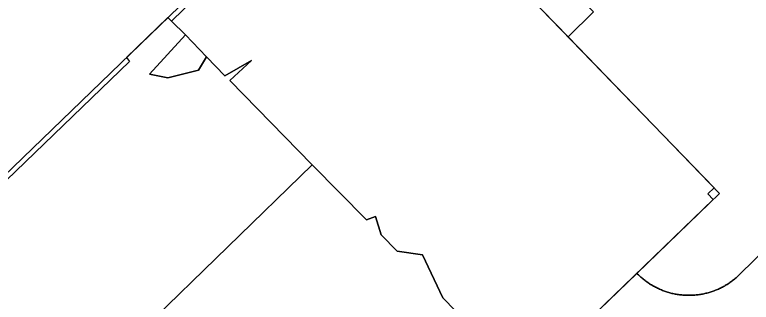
# Model space of a CAD drawing. Header units: metres. Extents: x -127 to 442, y -186 to 462.
# Drawn here: x 61.92 to 106.96, y 42.69 to 60.26 of the extents above; entities that cross this region are included whole.
import ezdxf

# ---------------------------------------------------------------- set-up
doc = ezdxf.new("R2010")
doc.units = ezdxf.units.M

msp = doc.modelspace()

# ---------------------------------------------------------------- linework, layer by layer
at = {"layer": 'building_2', "color": 1}
for points in [[(104.297, 49.312), (104.68, 49.688), (83.508, 71.562), (71.508, 59.875), (72.352, 59.031), (73.648, 57.688), (74.773, 56.531), (76.391, 57.469), (75.078, 56.25), (80.109, 51.094), (83.438, 47.719), (83.984, 47.938), (84.32, 46.812), (85.305, 45.812), (86.844, 45.594), (88.094, 42.969), (89.672, 41.344), (89.781, 41.25), (93.445, 38.812), (92.781, 38.188), (93.102, 37.844), (104.633, 48.969), (104.297, 49.312)], [(75.078, 56.25), (76.391, 57.469), (74.773, 56.531), (73.648, 57.688), (73.164, 56.875), (71.281, 56.406), (70.164, 56.625), (72.352, 59.031), (71.508, 59.875), (71.281, 60.094), (68.742, 57.656), (68.93, 57.406), (45.734, 35.062), (54.297, 26.031), (80.109, 51.094), (75.078, 56.25)], [(71.281, 56.406), (73.164, 56.875), (73.648, 57.688), (72.352, 59.031), (70.164, 56.625), (71.281, 56.406)], [(63.633, 15.781), (89.672, 41.344), (88.094, 42.969), (86.844, 45.594), (85.305, 45.812), (84.32, 46.812), (83.984, 47.938), (83.438, 47.719), (80.109, 51.094), (54.297, 26.031), (44.758, 16.781), (54.477, 6.781), (63.633, 15.781)]]:
    msp.add_lwpolyline(points, close=True, dxfattribs=at)
at = {"layer": 'terrain_0', "color": 8}
for points in [[(77.604, 75.143), (80.877, 71.511), (80.026, 70.676), (74.609, 76.346), (72.524, 74.26), (69.615, 71.453), (70.73, 70.297), (45.166, 45.402), (43.975, 46.648), (39.285, 41.995), (45.701, 35.414), (50.421, 39.969), (83.34, 71.749), (83.479, 71.606), (85.258, 73.236), (92.945, 65.205), (95.207, 67.401), (96.45, 66.121), (97.39, 67.042), (96.148, 68.33), (98.67, 70.762), (88.224, 84.474), (77.604, 75.143)], [(95.757, 62.052), (94.165, 63.71), (92.602, 62.171), (95.758, 58.909), (97.315, 60.43), (95.757, 62.052)]]:
    msp.add_lwpolyline(points, close=True, dxfattribs=at)
msp.add_lwpolyline([(97.315, 60.43), (95.758, 58.909), (105.019, 49.329), (99.96, 44.456), (99.96, 44.456), (100.007, 44.408), (100.056, 44.361), (100.105, 44.314), (100.154, 44.268), (100.205, 44.223), (100.256, 44.178), (100.307, 44.135), (100.36, 44.092), (100.413, 44.05), (100.466, 44.009), (100.52, 43.969), (100.575, 43.929), (100.631, 43.89), (100.687, 43.853), (100.743, 43.816), (100.801, 43.779), (100.858, 43.744), (100.916, 43.71), (100.975, 43.676), (101.034, 43.644), (101.094, 43.612), (101.154, 43.582), (101.215, 43.552), (101.276, 43.523), (101.338, 43.495), (101.4, 43.468), (101.462, 43.442), (101.525, 43.417), (101.588, 43.393), (101.652, 43.369), (101.715, 43.347), (101.78, 43.326), (101.844, 43.306), (101.909, 43.286), (101.974, 43.268), (102.039, 43.251), (102.105, 43.234), (102.171, 43.219), (102.237, 43.205), (102.303, 43.192), (102.37, 43.179), (102.436, 43.168), (102.503, 43.158), (102.57, 43.149), (102.637, 43.14), (102.704, 43.133), (102.772, 43.127), (102.839, 43.122), (102.907, 43.118), (102.974, 43.115), (103.042, 43.113), (103.109, 43.112), (103.177, 43.112), (103.244, 43.113), (103.312, 43.115), (103.38, 43.118), (103.447, 43.122), (103.514, 43.127), (103.582, 43.133), (103.649, 43.141), (103.716, 43.149), (103.783, 43.158), (103.85, 43.168), (103.917, 43.18), (103.983, 43.192), (104.049, 43.205), (104.115, 43.22), (104.181, 43.235), (104.247, 43.251), (104.312, 43.269), (104.377, 43.287), (104.442, 43.306), (104.507, 43.327), (104.571, 43.348), (104.635, 43.37), (104.698, 43.393), (104.761, 43.418), (104.824, 43.443), (104.886, 43.469), (104.948, 43.496), (105.01, 43.524), (105.071, 43.553), (105.132, 43.583), (105.192, 43.613), (105.251, 43.645), (105.311, 43.678), (105.369, 43.711), (105.428, 43.745), (105.485, 43.781), (105.542, 43.817), (105.599, 43.854), (105.655, 43.892), (105.71, 43.93), (105.765, 43.97), (105.819, 44.01), (105.873, 44.052), (105.926, 44.094), (105.978, 44.136), (106.03, 44.18), (106.03, 44.18), (119.217, 57.164)], dxfattribs=at)
at = {"layer": 'water', "color": 5}
msp.add_lwpolyline([(119.217, 57.164), (106.03, 44.18), (106.03, 44.18), (105.978, 44.136), (105.926, 44.094), (105.873, 44.052), (105.819, 44.01), (105.765, 43.97), (105.71, 43.93), (105.655, 43.892), (105.599, 43.854), (105.542, 43.817), (105.485, 43.781), (105.428, 43.745), (105.369, 43.711), (105.311, 43.678), (105.251, 43.645), (105.192, 43.613), (105.132, 43.583), (105.071, 43.553), (105.01, 43.524), (104.948, 43.496), (104.886, 43.469), (104.824, 43.443), (104.761, 43.418), (104.698, 43.393), (104.635, 43.37), (104.571, 43.348), (104.507, 43.327), (104.442, 43.306), (104.377, 43.287), (104.312, 43.269), (104.247, 43.251), (104.181, 43.235), (104.115, 43.22), (104.049, 43.205), (103.983, 43.192), (103.917, 43.18), (103.85, 43.168), (103.783, 43.158), (103.716, 43.149), (103.649, 43.141), (103.582, 43.133), (103.514, 43.127), (103.447, 43.122), (103.38, 43.118), (103.312, 43.115), (103.244, 43.113), (103.177, 43.112), (103.109, 43.112), (103.042, 43.113), (102.974, 43.115), (102.907, 43.118), (102.839, 43.122), (102.772, 43.127), (102.704, 43.133), (102.637, 43.14), (102.57, 43.149), (102.503, 43.158), (102.436, 43.168), (102.37, 43.179), (102.303, 43.192), (102.237, 43.205), (102.171, 43.219), (102.105, 43.234), (102.039, 43.251), (101.974, 43.268), (101.909, 43.286), (101.844, 43.306), (101.78, 43.326), (101.715, 43.347), (101.652, 43.369), (101.588, 43.393), (101.525, 43.417), (101.462, 43.442), (101.4, 43.468), (101.338, 43.495), (101.276, 43.523), (101.215, 43.552), (101.154, 43.582), (101.094, 43.612), (101.034, 43.644), (100.975, 43.676), (100.916, 43.71), (100.858, 43.744), (100.801, 43.779), (100.743, 43.816), (100.687, 43.853), (100.631, 43.89), (100.575, 43.929), (100.52, 43.969), (100.466, 44.009), (100.413, 44.05), (100.36, 44.092), (100.307, 44.135), (100.256, 44.178), (100.205, 44.223), (100.154, 44.268), (100.105, 44.314), (100.056, 44.361), (100.007, 44.408), (99.96, 44.456), (99.96, 44.456), (60.531, 6.477)], dxfattribs=at)

doc.saveas('drawing.dxf')
